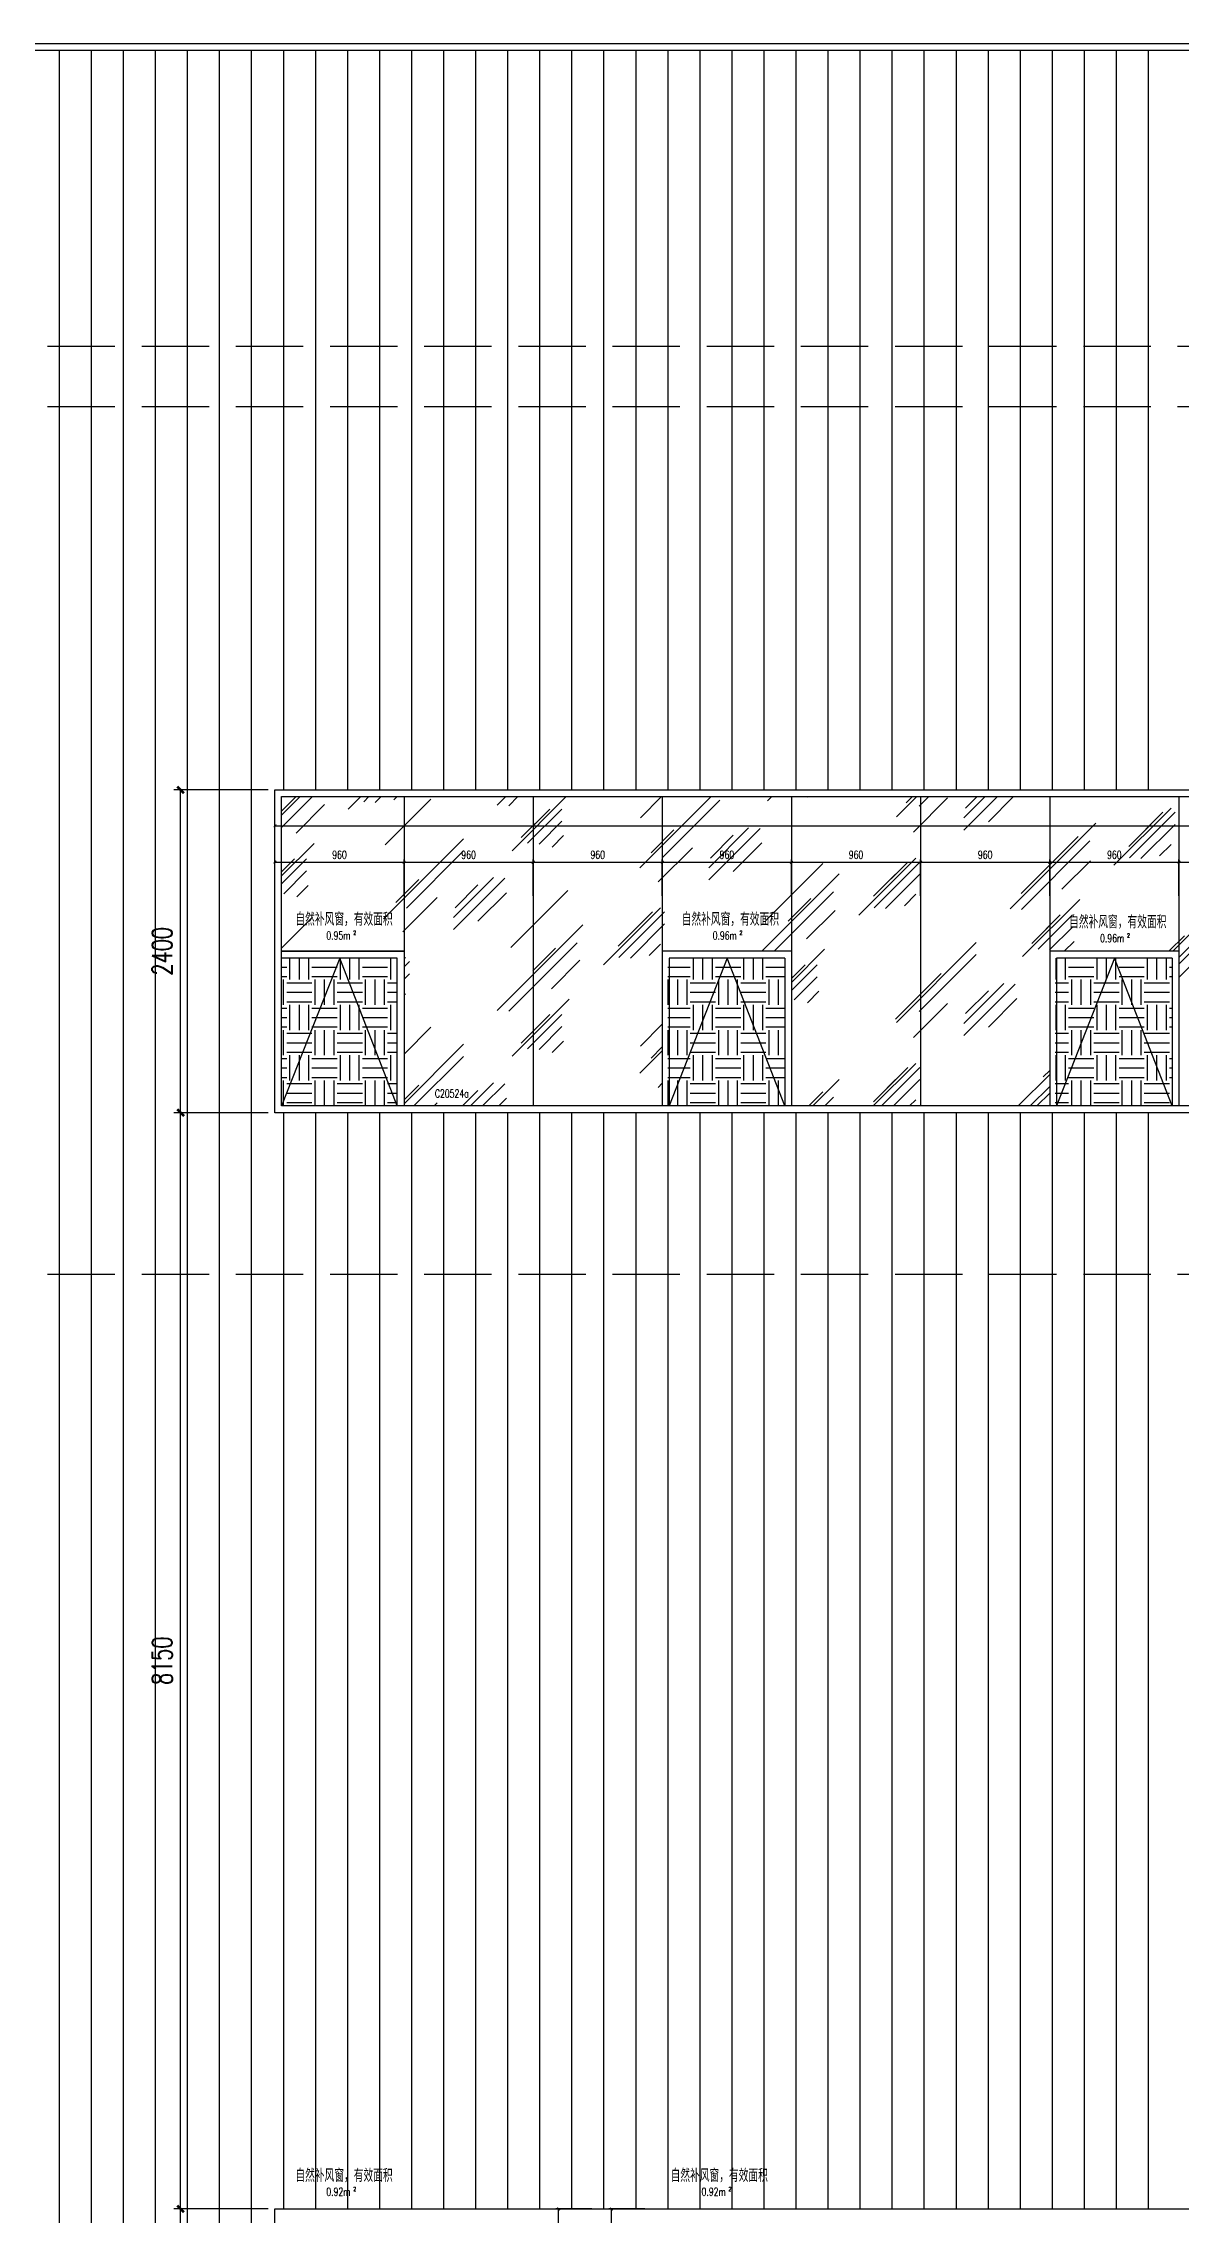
# Model space of a CAD drawing. Extents: x -2377130 to 293730, y -2 to 754590.
# Drawn here: x -211520 to -203066, y 519595 to 535737 of the extents above; entities that cross this region are included whole.
import ezdxf

# ---------------------------------------------------------------- set-up
doc = ezdxf.new("R2010")
doc.units = 0
doc.header["$LTSCALE"] = 1000
doc.header["$MEASUREMENT"] = 0
doc.linetypes.add('__DASH', pattern=[0.35, 0.25, -0.1])
doc.linetypes.add('DOTE', pattern=[2.42, 2, -0.2, 0.02, -0.2])
doc.layers.get('Defpoints').update_dxf_attribs({"color": 210})
for name, color, linetype in [('A-AXIS-DOTE', 14, 'DOTE'), ('A-AXIS-DP', 126, 'Continuous'), ('A-HATCH-2', 251, 'Continuous'), ('A-LIN-V', 9, 'Continuous'), ('A-WINDOW', 140, 'Continuous'), ('A-门窗表显示尺寸', 160, 'Continuous'), ('SPACE', 7, 'Continuous'), ('SPACE_HATCH', 8, 'Continuous'), ('参考线', 8, 'Continuous')]:
    doc.layers.add(name, color=color, linetype=linetype)
doc.layers.add('A-WALL-HATCH', color=8, linetype='Continuous', lineweight=13)
doc.layers.add('A-加建区域', color=47, linetype='Continuous', plot=False)
doc.styles.add('_TCH_DIM_T3', font='SIMPLEX', dxfattribs={"width": 0.705882, "bigfont": 'GBCBIG'})
doc.styles.add('_TCH_SPACE', font='SIMPLEX', dxfattribs={"height": 5, "bigfont": 'GBCBIG'})
doc.styles.add('A-DIM_T3', font='SIMPLEX', dxfattribs={"width": 0.705882, "bigfont": 'GBCBIG'})
doc.styles.add('A-STANDARD', font='SIMPLEX', dxfattribs={"bigfont": 'GBCBIG'})
doc.dimstyles.new('A-DIM&&20', dxfattribs={"dimtxt": 59.5, "dimasz": 20, "dimexe": 20, "dimexo": 20, "dimgap": 25.25, "dimtad": 1, "dimdec": 0, "dimzin": 0, "dimdsep": 46, "dimtxsty": 'A-DIM_T3', "dimblk": 'ARCHTICK', "dimcen": 0.09, "dimclrt": 7, "dimazin": 2, "dimtfac": 1, "dimtdec": 0, "dimtix": 1, "dimtmove": 2, "dimatfit": 3, "dimfxl": 0, "dimtolj": 1, "dimtzin": 0, "dimarcsym": 0})
pattern_1 = [(0, (-298398.66, 10550), (187.5, 187.5), [187.5, -187.5]), (0, (-298398.66, 10620.31), (187.5, 187.5), [187.5, -187.5]), (0, (-298398.66, 10690.63), (187.5, 187.5), [187.5, -187.5]), (90, (-298375.23, 10714.06), (-187.5, 187.5), [187.5, -187.5]), (90, (-298304.91, 10714.06), (-187.5, 187.5), [187.5, -187.5]), (90, (-298234.6, 10714.06), (-187.5, 187.5), [187.5, -187.5])]

# ---------------------------------------------------------------- blocks, each defined once
blk = doc.blocks.new('_ArchTick')
at = {"color": 0, "linetype": 'ByBlock', "const_width": 0.4}
blk.add_lwpolyline([(-0.5, -0.5), (0.5, 0.5)], dxfattribs=at)
blk = doc.blocks.new('*D1200')
at = {"layer": 'A-门窗表显示尺寸', "color": 0, "lineweight": -2}
for p, q in [((-207443, 519637), (-207710, 519637)), ((-207690, 517237), (-207690, 519637)), ((-207443, 517237), (-207710, 517237))]:
    blk.add_line(p, q, dxfattribs=at)
at = {"layer": 'Defpoints', "color": 0}
for p in [(-207690, 519637), (-207423, 519637), (-207423, 517237)]:
    blk.add_point(p, dxfattribs=at)
at = {"layer": 'A-门窗表显示尺寸', "color": 0, "lineweight": -2, "xscale": 20, "yscale": 20, "zscale": 20}
for p, rotation in [((-207690, 519637), 90), ((-207690, 517237), 270)]:
    blk.add_blockref('_ArchTick', p, dxfattribs=dict(at, rotation=rotation))
at = {"layer": 'A-门窗表显示尺寸', "color": 7, "insert": (-207745, 518437), "char_height": 59.5, "attachment_point": 5, "rotation": 90, "style": 'A-DIM_T3'}
blk.add_mtext('\\A1;2400', dxfattribs=at)
blk = doc.blocks.new('*D1188')
at = {"layer": 'A-门窗表显示尺寸', "color": 0, "lineweight": -2}
for p, q in [((-207049, 519637), (-207317, 519637)), ((-207297, 518437), (-207297, 519637)), ((-207049, 518437), (-207317, 518437))]:
    blk.add_line(p, q, dxfattribs=at)
at = {"layer": 'Defpoints', "color": 0}
for p in [(-207297, 519637), (-207029, 519637), (-207029, 518437)]:
    blk.add_point(p, dxfattribs=at)
at = {"layer": 'A-门窗表显示尺寸', "color": 0, "lineweight": -2, "xscale": 20, "yscale": 20, "zscale": 20}
for p, rotation in [((-207297, 519637), 90), ((-207297, 518437), 270)]:
    blk.add_blockref('_ArchTick', p, dxfattribs=dict(at, rotation=rotation))
at = {"layer": 'A-门窗表显示尺寸', "color": 7, "insert": (-207352, 519037), "char_height": 59.5, "attachment_point": 5, "rotation": 90, "style": 'A-DIM_T3'}
blk.add_mtext('\\A1;1200', dxfattribs=at)
blk = doc.blocks.new('*D1356')
at = {"layer": 'A-门窗表显示尺寸', "color": 0, "lineweight": -2}
for p, q in [((-209799, 529673), (-209799, 529940)), ((-209799, 529920), (-189299, 529920)), ((-189299, 529673), (-189299, 529940))]:
    blk.add_line(p, q, dxfattribs=at)
at = {"layer": 'Defpoints', "color": 0}
for p in [(-189299, 529920), (-209799, 529653), (-189299, 529653)]:
    blk.add_point(p, dxfattribs=at)
at = {"layer": 'A-门窗表显示尺寸', "color": 0, "lineweight": -2, "xscale": 20, "yscale": 20, "zscale": 20, "rotation": 180}
blk.add_blockref('_ArchTick', (-209799, 529920), dxfattribs=at)
at = {"layer": 'A-门窗表显示尺寸', "color": 0, "lineweight": -2, "xscale": 20, "yscale": 20, "zscale": 20}
blk.add_blockref('_ArchTick', (-189299, 529920), dxfattribs=at)
at = {"layer": 'A-门窗表显示尺寸', "color": 7, "insert": (-199549, 529975), "char_height": 59.5, "attachment_point": 5, "style": 'A-DIM_T3'}
blk.add_mtext('\\A1;20500', dxfattribs=at)
blk = doc.blocks.new('*D1365')
at = {"layer": 'A-门窗表显示尺寸', "color": 0, "lineweight": -2}
for p, q in [((-203079, 529400), (-203079, 529670)), ((-203079, 529650), (-202119, 529650)), ((-202119, 529400), (-202119, 529670))]:
    blk.add_line(p, q, dxfattribs=at)
at = {"layer": 'Defpoints', "color": 0}
for p in [(-202119, 529650), (-203079, 529380), (-202119, 529380)]:
    blk.add_point(p, dxfattribs=at)
at = {"layer": 'A-门窗表显示尺寸', "color": 0, "lineweight": -2, "xscale": 20, "yscale": 20, "zscale": 20, "rotation": 180}
blk.add_blockref('_ArchTick', (-203079, 529650), dxfattribs=at)
at = {"layer": 'A-门窗表显示尺寸', "color": 0, "lineweight": -2, "xscale": 20, "yscale": 20, "zscale": 20}
blk.add_blockref('_ArchTick', (-202119, 529650), dxfattribs=at)
at = {"layer": 'A-门窗表显示尺寸', "color": 7, "insert": (-202599, 529705), "char_height": 59.5, "attachment_point": 5, "style": 'A-DIM_T3'}
blk.add_mtext('\\A1;960', dxfattribs=at)
blk = doc.blocks.new('*D1366')
at = {"layer": 'A-门窗表显示尺寸', "color": 0, "lineweight": -2}
for p, q in [((-204039, 529400), (-204039, 529670)), ((-204039, 529650), (-203079, 529650)), ((-203079, 529400), (-203079, 529670))]:
    blk.add_line(p, q, dxfattribs=at)
at = {"layer": 'Defpoints', "color": 0}
for p in [(-203079, 529650), (-204039, 529380), (-203079, 529380)]:
    blk.add_point(p, dxfattribs=at)
at = {"layer": 'A-门窗表显示尺寸', "color": 0, "lineweight": -2, "xscale": 20, "yscale": 20, "zscale": 20, "rotation": 180}
blk.add_blockref('_ArchTick', (-204039, 529650), dxfattribs=at)
at = {"layer": 'A-门窗表显示尺寸', "color": 0, "lineweight": -2, "xscale": 20, "yscale": 20, "zscale": 20}
blk.add_blockref('_ArchTick', (-203079, 529650), dxfattribs=at)
at = {"layer": 'A-门窗表显示尺寸', "color": 7, "insert": (-203559, 529705), "char_height": 59.5, "attachment_point": 5, "style": 'A-DIM_T3'}
blk.add_mtext('\\A1;960', dxfattribs=at)
blk = doc.blocks.new('*D1367')
at = {"layer": 'A-门窗表显示尺寸', "color": 0, "lineweight": -2}
for p, q in [((-204999, 529400), (-204999, 529670)), ((-204999, 529650), (-204039, 529650)), ((-204039, 529400), (-204039, 529670))]:
    blk.add_line(p, q, dxfattribs=at)
at = {"layer": 'Defpoints', "color": 0}
for p in [(-204039, 529650), (-204999, 529380), (-204039, 529380)]:
    blk.add_point(p, dxfattribs=at)
at = {"layer": 'A-门窗表显示尺寸', "color": 0, "lineweight": -2, "xscale": 20, "yscale": 20, "zscale": 20, "rotation": 180}
blk.add_blockref('_ArchTick', (-204999, 529650), dxfattribs=at)
at = {"layer": 'A-门窗表显示尺寸', "color": 0, "lineweight": -2, "xscale": 20, "yscale": 20, "zscale": 20}
blk.add_blockref('_ArchTick', (-204039, 529650), dxfattribs=at)
at = {"layer": 'A-门窗表显示尺寸', "color": 7, "insert": (-204519, 529705), "char_height": 59.5, "attachment_point": 5, "style": 'A-DIM_T3'}
blk.add_mtext('\\A1;960', dxfattribs=at)
blk = doc.blocks.new('*D1368')
at = {"layer": 'A-门窗表显示尺寸', "color": 0, "lineweight": -2}
for p, q in [((-205959, 529400), (-205959, 529670)), ((-205959, 529650), (-204999, 529650)), ((-204999, 529400), (-204999, 529670))]:
    blk.add_line(p, q, dxfattribs=at)
at = {"layer": 'Defpoints', "color": 0}
for p in [(-204999, 529650), (-205959, 529380), (-204999, 529380)]:
    blk.add_point(p, dxfattribs=at)
at = {"layer": 'A-门窗表显示尺寸', "color": 0, "lineweight": -2, "xscale": 20, "yscale": 20, "zscale": 20, "rotation": 180}
blk.add_blockref('_ArchTick', (-205959, 529650), dxfattribs=at)
at = {"layer": 'A-门窗表显示尺寸', "color": 0, "lineweight": -2, "xscale": 20, "yscale": 20, "zscale": 20}
blk.add_blockref('_ArchTick', (-204999, 529650), dxfattribs=at)
at = {"layer": 'A-门窗表显示尺寸', "color": 7, "insert": (-205479, 529705), "char_height": 59.5, "attachment_point": 5, "style": 'A-DIM_T3'}
blk.add_mtext('\\A1;960', dxfattribs=at)
blk = doc.blocks.new('*D1369')
at = {"layer": 'A-门窗表显示尺寸', "color": 0, "lineweight": -2}
for p, q in [((-206919, 529400), (-206919, 529670)), ((-206919, 529650), (-205959, 529650)), ((-205959, 529400), (-205959, 529670))]:
    blk.add_line(p, q, dxfattribs=at)
at = {"layer": 'Defpoints', "color": 0}
for p in [(-205959, 529650), (-206919, 529380), (-205959, 529380)]:
    blk.add_point(p, dxfattribs=at)
at = {"layer": 'A-门窗表显示尺寸', "color": 0, "lineweight": -2, "xscale": 20, "yscale": 20, "zscale": 20, "rotation": 180}
blk.add_blockref('_ArchTick', (-206919, 529650), dxfattribs=at)
at = {"layer": 'A-门窗表显示尺寸', "color": 0, "lineweight": -2, "xscale": 20, "yscale": 20, "zscale": 20}
blk.add_blockref('_ArchTick', (-205959, 529650), dxfattribs=at)
at = {"layer": 'A-门窗表显示尺寸', "color": 7, "insert": (-206439, 529705), "char_height": 59.5, "attachment_point": 5, "style": 'A-DIM_T3'}
blk.add_mtext('\\A1;960', dxfattribs=at)
blk = doc.blocks.new('*D1370')
at = {"layer": 'A-门窗表显示尺寸', "color": 0, "lineweight": -2}
for p, q in [((-207879, 529400), (-207879, 529670)), ((-207879, 529650), (-206919, 529650)), ((-206919, 529400), (-206919, 529670))]:
    blk.add_line(p, q, dxfattribs=at)
at = {"layer": 'Defpoints', "color": 0}
for p in [(-206919, 529650), (-207879, 529380), (-206919, 529380)]:
    blk.add_point(p, dxfattribs=at)
at = {"layer": 'A-门窗表显示尺寸', "color": 0, "lineweight": -2, "xscale": 20, "yscale": 20, "zscale": 20, "rotation": 180}
blk.add_blockref('_ArchTick', (-207879, 529650), dxfattribs=at)
at = {"layer": 'A-门窗表显示尺寸', "color": 0, "lineweight": -2, "xscale": 20, "yscale": 20, "zscale": 20}
blk.add_blockref('_ArchTick', (-206919, 529650), dxfattribs=at)
at = {"layer": 'A-门窗表显示尺寸', "color": 7, "insert": (-207399, 529705), "char_height": 59.5, "attachment_point": 5, "style": 'A-DIM_T3'}
blk.add_mtext('\\A1;960', dxfattribs=at)
blk = doc.blocks.new('*D1371')
at = {"layer": 'A-门窗表显示尺寸', "color": 0, "lineweight": -2}
for p, q in [((-208839, 529400), (-208839, 529670)), ((-208839, 529650), (-207879, 529650)), ((-207879, 529400), (-207879, 529670))]:
    blk.add_line(p, q, dxfattribs=at)
at = {"layer": 'Defpoints', "color": 0}
for p in [(-207879, 529650), (-208839, 529380), (-207879, 529380)]:
    blk.add_point(p, dxfattribs=at)
at = {"layer": 'A-门窗表显示尺寸', "color": 0, "lineweight": -2, "xscale": 20, "yscale": 20, "zscale": 20, "rotation": 180}
blk.add_blockref('_ArchTick', (-208839, 529650), dxfattribs=at)
at = {"layer": 'A-门窗表显示尺寸', "color": 0, "lineweight": -2, "xscale": 20, "yscale": 20, "zscale": 20}
blk.add_blockref('_ArchTick', (-207879, 529650), dxfattribs=at)
at = {"layer": 'A-门窗表显示尺寸', "color": 7, "insert": (-208359, 529705), "char_height": 59.5, "attachment_point": 5, "style": 'A-DIM_T3'}
blk.add_mtext('\\A1;960', dxfattribs=at)
blk = doc.blocks.new('*D1360')
at = {"layer": 'A-门窗表显示尺寸', "color": 0, "lineweight": -2}
for p, q in [((-209799, 529400), (-209799, 529670)), ((-209799, 529650), (-208839, 529650)), ((-208839, 529400), (-208839, 529670))]:
    blk.add_line(p, q, dxfattribs=at)
at = {"layer": 'Defpoints', "color": 0}
for p in [(-208839, 529650), (-209799, 529380), (-208839, 529380)]:
    blk.add_point(p, dxfattribs=at)
at = {"layer": 'A-门窗表显示尺寸', "color": 0, "lineweight": -2, "xscale": 20, "yscale": 20, "zscale": 20, "rotation": 180}
blk.add_blockref('_ArchTick', (-209799, 529650), dxfattribs=at)
at = {"layer": 'A-门窗表显示尺寸', "color": 0, "lineweight": -2, "xscale": 20, "yscale": 20, "zscale": 20}
blk.add_blockref('_ArchTick', (-208839, 529650), dxfattribs=at)
at = {"layer": 'A-门窗表显示尺寸', "color": 7, "insert": (-209319, 529705), "char_height": 59.5, "attachment_point": 5, "style": 'A-DIM_T3'}
blk.add_mtext('\\A1;960', dxfattribs=at)

msp = doc.modelspace()

# ---------------------------------------------------------------- linework, layer by layer
at = {"layer": 'A-AXIS-DOTE', "color": 8, "linetype": '__DASH', "ltscale": 2}
for p, q in [((-252788.4, 535737.5), (-54309.8, 535737.5)), ((-252788.4, 533487.5), (-54309.8, 533487.5)), ((-252788.4, 533037.5), (-54309.8, 533037.5))]:
    msp.add_line(p, q, dxfattribs=at)
at = {"layer": 'A-AXIS-DP', "color": 8}
for p, q in [((-210500, 527787.5), (-210500, 530187.5)), ((-210500, 519637.5), (-210500, 527787.5)), ((-209849.3, 519637.5), (-210550, 519637.5)), ((-209849.3, 519637.5), (-210550, 519637.5)), ((-210500, 517237.5), (-210500, 519637.5))]:
    msp.add_line(p, q, dxfattribs=at)
at = {"layer": 'A-HATCH-2', "color": 8, "linetype": 'Continuous'}
for p, q in [((-211400.7, 517237.5), (-211400.7, 535687.5)), ((-211162.6, 517237.5), (-211162.6, 535687.5)), ((-210924.5, 517237.5), (-210924.5, 535687.5)), ((-210686.3, 517237.5), (-210686.3, 535687.5)), ((-210448.2, 517237.5), (-210448.2, 535687.5)), ((-210210.1, 517237.5), (-210210.1, 535687.5)), ((-209972, 517237.5), (-209972, 535687.5)), ((-209733.8, 519637.5), (-209733.8, 535687.5)), ((-209495.7, 519637.5), (-209495.7, 535687.5)), ((-209257.6, 519637.5), (-209257.6, 535687.5)), ((-209019.5, 519637.5), (-209019.5, 535687.5)), ((-208781.3, 519637.5), (-208781.3, 535687.5)), ((-208543.2, 519637.5), (-208543.2, 535687.5)), ((-208305.1, 519637.5), (-208305.1, 535687.5)), ((-208067, 519637.5), (-208067, 535687.5)), ((-207828.8, 519637.5), (-207828.8, 535687.5)), ((-207590.7, 519637.5), (-207590.7, 535687.5)), ((-207352.6, 519637.5), (-207352.6, 535687.5)), ((-207114.5, 519637.5), (-207114.5, 535687.5)), ((-206876.3, 519637.5), (-206876.3, 535687.5)), ((-206638.2, 519637.5), (-206638.2, 535687.5)), ((-206400.1, 519637.5), (-206400.1, 535687.5)), ((-206162, 519637.5), (-206162, 535687.5)), ((-205923.8, 519637.5), (-205923.8, 535687.5)), ((-205685.7, 519637.5), (-205685.7, 535687.5)), ((-205447.6, 519637.5), (-205447.6, 535687.5)), ((-205209.5, 519637.5), (-205209.5, 535687.5)), ((-204971.3, 519637.5), (-204971.3, 535687.5)), ((-204733.2, 519637.5), (-204733.2, 535687.5)), ((-204495.1, 519637.5), (-204495.1, 535687.5)), ((-204257, 519637.5), (-204257, 535687.5)), ((-204018.8, 519637.5), (-204018.8, 535687.5)), ((-203780.7, 519637.5), (-203780.7, 535687.5)), ((-203542.6, 519637.5), (-203542.6, 535687.5)), ((-203304.5, 519637.5), (-203304.5, 535687.5))]:
    msp.add_line(p, q, dxfattribs=at)
at = {"layer": 'A-LIN-V', "color": 8}
for p, q in [((-246199.3, 535737.5), (-60499.3, 535737.5)), ((-246199.3, 535687.5), (-60499.3, 535687.5))]:
    msp.add_line(p, q, dxfattribs=at)
at = {"layer": 'A-WINDOW', "color": 8}
msp.add_lwpolyline([(-196599.3, 517237.5), (-209799.3, 517237.5), (-209799.3, 519637.5), (-196599.3, 519637.5)], close=True, dxfattribs=at)
at = {"layer": 'A-加建区域', "color": 8, "linetype": '__DASH', "ltscale": 2}
msp.add_line((-252788.4, 526587.5), (-54309.8, 526587.5), dxfattribs=at)

# ---------------------------------------------------------------- block references
at = {"layer": 'A-AXIS-DP', "color": 8, "xscale": 50, "yscale": 50, "zscale": 50}
for p, rotation in [((-210500, 530187.5), 90), ((-210500, 527787.5), 90), ((-210500, 527787.5), 270), ((-210500, 519637.5), 90), ((-210500, 519637.5), 270)]:
    msp.add_blockref('_ArchTick', p, dxfattribs=dict(at, rotation=rotation))

# ---------------------------------------------------------------- texts
at = {"layer": 'A-AXIS-DP', "color": 8, "char_height": 148.75, "attachment_point": 5, "rotation": 90, "style": '_TCH_DIM_T3'}
for s, insert in [('\\A1;2400', (-210637.5, 528987.5)), ('\\A1;8150', (-210637.5, 523712.5))]:
    msp.add_mtext(s, dxfattribs=dict(at, insert=insert))
at = {"layer": 'SPACE', "color": 8, "style": '_TCH_SPACE'}
for p in [(-209647, 519837.5), (-206857.6, 519837.5)]:
    msp.add_text('自然补风窗，有效面积', height=96.45, dxfattribs=at).set_placement(p)
at = {"layer": 'SPACE', "color": 8, "style": '_TCH_SPACE', "width": 0.705882}
for s, height, p in [('0.92m', 59.5, (-209416.7, 519735.1)), ('2', 29.8, (-209216.7, 519770.1)), ('0.92m', 59.5, (-206627.4, 519735.1)), ('2', 29.8, (-206427.4, 519770.1))]:
    msp.add_text(s, height=height, dxfattribs=at).set_placement(p)

# ---------------------------------------------------------------- dimensions: what is measured, and where the dimension line sits
at = {"layer": 'A-门窗表显示尺寸', "color": 8}
for p1, p2, picture, middle in [((-207423, 517237.5), (-207423, 519637.5), '*D1200', (-207745.4, 518437.5)), ((-207029.3, 518437.5), (-207029.3, 519637.5), '*D1188', (-207351.8, 519037.5))]:
    dim = msp.add_aligned_dim(p1=p1, p2=p2, distance=267.5, dimstyle='A-DIM&&20', dxfattribs=at)
    dim.commit()
    dim.dimension.update_dxf_attribs({"geometry": picture, "text_midpoint": middle})

# ---------------------------------------------------------------- next in the draw order: wipeouts: each hides what was drawn before it
at = {"color": 8}
msp.add_wipeout([(-209799.3, 527787.5), (-189299.3, 527787.5), (-189299.3, 530187.5), (-209799.3, 530187.5)], dxfattribs=at).dxf.layer = '参考线'

# ---------------------------------------------------------------- next in the draw order: hatches: boundary and pattern name
at = {"layer": 'A-WALL-HATCH'}
h = msp.add_hatch(dxfattribs=at)
h.set_pattern_fill('玻璃2', color=8, scale=100, angle=180)
h.set_pattern_definition([(225, (-120, -60), (-2e-13, -1527.3506), [600, -360, 600, -360, 240, -523.2816]), (225, (-90, -90), (-2e-13, -1527.3506), [480, -600, 360, -360, 420, -463.2816]), (225, (-90, -180), (-2e-13, -1527.3506), [360, -720, 240, -360, 540, -463.2816]), (225, (-180, -90), (-2e-13, -1527.3506), [360, -720, 300, -1303.2815]), (225, (-270, -180), (-2e-13, -1527.3506), [180, -900, 120, -1483.2815]), (225, (-120, -330), (-2e-13, -1527.3506), [120, -900, 120, -480, 300, -763.2816]), (225, (-660, -240), (-2e-13, -1527.3506), [600, -900, 720, -475.2816]), (225, (-660, -150), (-2e-13, -1527.3506), [840, -600, 900, -355.2816]), (225, (-810, -270), (2e-13, 1697.0563), [600, -840, 480, -763.2816]), (225, (-720, -450), (-2e-13, -1527.3506), [300, -1200, 360, -823.2816]), (225, (-900, -360), (-2e-13, -1527.3506), [240, -1200, 240, -1003.2815])])
h.paths.add_polyline_path([(-190259.3, 528987.5), (-189349.3, 528987.5), (-189349.3, 530137.5), (-209749.3, 530137.5), (-209749.3, 528987.5), (-208839.3, 528987.5), (-208839.3, 527837.5), (-206919.3, 527837.5), (-206919.3, 528987.5), (-205959.3, 528987.5), (-205959.3, 527837.5), (-204039.3, 527837.5), (-204039.3, 528987.5), (-203079.3, 528987.5), (-203079.3, 527837.5), (-200199.3, 527837.5), (-200199.3, 528987.5), (-198899.3, 528987.5), (-198899.3, 527837.5), (-196019.3, 527837.5), (-196019.3, 528987.5), (-195059.3, 528987.5), (-195059.3, 527837.5), (-193139.3, 527837.5), (-193139.3, 528987.5), (-192179.3, 528987.5), (-192179.3, 527837.5), (-190259.3, 527837.5)])
at = {"layer": 'SPACE_HATCH'}
h = msp.add_hatch(dxfattribs=at)
h.set_pattern_fill('土壤', color=8, scale=50, style=0)
h.set_pattern_definition(pattern_1)
h.paths.add_polyline_path([(-209749.3, 528937.5), (-208889.3, 528937.5), (-208889.3, 527837.5), (-209749.3, 527837.5)])
h = msp.add_hatch(dxfattribs=at)
h.set_pattern_fill('土壤', color=8, scale=50, style=0)
h.set_pattern_definition(pattern_1)
h.paths.add_polyline_path([(-206877.5, 528937.5), (-206009.3, 528937.5), (-206009.3, 527837.5), (-206877.5, 527837.5)])
h = msp.add_hatch(dxfattribs=at)
h.set_pattern_fill('土壤', color=8, scale=50, style=0)
h.set_pattern_definition(pattern_1)
h.paths.add_polyline_path([(-203997.5, 528937.5), (-203129.3, 528937.5), (-203129.3, 527837.5), (-203997.5, 527837.5)])

# ---------------------------------------------------------------- next in the draw order: linework, layer by layer
at = {"layer": 'A-AXIS-DP', "color": 8}
for p, q in [((-209849.3, 530187.5), (-210550, 530187.5)), ((-209849.3, 527787.5), (-210550, 527787.5)), ((-209849.3, 527787.5), (-210550, 527787.5))]:
    msp.add_line(p, q, dxfattribs=at)
at = {"layer": 'A-WINDOW', "color": 8}
for p, q in [((-209799.3, 527837.5), (-209799.3, 530137.5)), ((-208839.3, 530137.5), (-208839.3, 527837.5)), ((-207879.3, 530137.5), (-207879.3, 527837.5)), ((-206919.3, 530137.5), (-206919.3, 527837.5)), ((-205959.3, 530137.5), (-205959.3, 527837.5)), ((-204999.3, 530137.5), (-204999.3, 527837.5)), ((-204039.3, 530137.5), (-204039.3, 527837.5)), ((-203079.3, 530137.5), (-203079.3, 527837.5)), ((-208839.3, 528987.5), (-209749.3, 528987.5)), ((-209749.3, 528987.5), (-208839.3, 528987.5)), ((-208889.3, 528937.5), (-209749.3, 528937.5)), ((-208889.3, 527837.5), (-208889.3, 528937.5)), ((-205959.3, 528987.5), (-206919.3, 528987.5)), ((-206009.3, 528937.5), (-206869.3, 528937.5)), ((-206869.3, 528937.5), (-206869.3, 527837.5)), ((-206009.3, 528937.5), (-206009.3, 527837.5)), ((-203079.3, 528987.5), (-204039.3, 528987.5)), ((-203129.3, 528937.5), (-203989.3, 528937.5)), ((-203989.3, 528937.5), (-203989.3, 527837.5)), ((-203129.3, 528937.5), (-203129.3, 527837.5))]:
    msp.add_line(p, q, dxfattribs=at)
for points in [[(-189299.3, 527787.5), (-209799.3, 527787.5), (-209799.3, 530187.5), (-189299.3, 530187.5)], [(-189349.3, 527837.5), (-209749.3, 527837.5), (-209749.3, 530137.5), (-189349.3, 530137.5)]]:
    msp.add_lwpolyline(points, close=True, dxfattribs=at)
for points in [[(-208889.3, 527837.5), (-209316.8, 528937.5), (-209749.3, 527837.5)], [(-206009.3, 527837.5), (-206436.8, 528937.5), (-206869.3, 527837.5)], [(-203129.3, 527837.5), (-203556.8, 528937.5), (-203989.3, 527837.5)]]:
    msp.add_lwpolyline(points, dxfattribs=at)

# ---------------------------------------------------------------- next in the draw order: texts
at = {"layer": 'A-加建区域', "color": 8, "style": '_TCH_SPACE'}
for p in [(-209647, 529177.5), (-206775.1, 529177.5), (-203895.1, 529157.5)]:
    msp.add_text('自然补风窗，有效面积', height=96.45, dxfattribs=at).set_placement(p)
at = {"layer": 'A-加建区域', "color": 8, "style": '_TCH_SPACE', "width": 0.705882}
for s, height, p in [('0.95m', 59.5, (-209416.7, 529075.1)), ('2', 29.8, (-209216.7, 529110.1)), ('0.96m', 59.5, (-206544.9, 529075.1)), ('2', 29.8, (-206344.9, 529110.1)), ('0.96m', 59.5, (-203664.9, 529055.1)), ('2', 29.8, (-203464.9, 529090.1))]:
    msp.add_text(s, height=height, dxfattribs=at).set_placement(p)
at = {"layer": 'A-门窗表显示尺寸', "color": 8, "style": 'A-STANDARD', "width": 0.705882}
msp.add_text('C20524a', height=59.5, dxfattribs=at).set_placement((-208609.7, 527900))

# ---------------------------------------------------------------- next in the draw order: dimensions: what is measured, and where the dimension line sits
at = {"layer": 'A-门窗表显示尺寸', "color": 8}
for p1, p2, distance, picture, middle in [((-209799.3, 529652.5), (-189299.3, 529652.5), 267.5, '*D1356', (-199549.3, 529975)), ((-209799.3, 529380), (-208839.3, 529380), 270, '*D1360', (-209319.3, 529705)), ((-208839.3, 529380), (-207879.3, 529380), 270, '*D1371', (-208359.3, 529705)), ((-207879.3, 529380), (-206919.3, 529380), 270, '*D1370', (-207399.3, 529705)), ((-206919.3, 529380), (-205959.3, 529380), 270, '*D1369', (-206439.3, 529705)), ((-205959.3, 529380), (-204999.3, 529380), 270, '*D1368', (-205479.3, 529705)), ((-204999.3, 529380), (-204039.3, 529380), 270, '*D1367', (-204519.3, 529705)), ((-204039.3, 529380), (-203079.3, 529380), 270, '*D1366', (-203559.3, 529705)), ((-203079.3, 529380), (-202119.3, 529380), 270, '*D1365', (-202599.3, 529705))]:
    dim = msp.add_aligned_dim(p1=p1, p2=p2, distance=distance, dimstyle='A-DIM&&20', dxfattribs=at)
    dim.commit()
    dim.dimension.update_dxf_attribs({"geometry": picture, "text_midpoint": middle})

doc.saveas('drawing.dxf')
